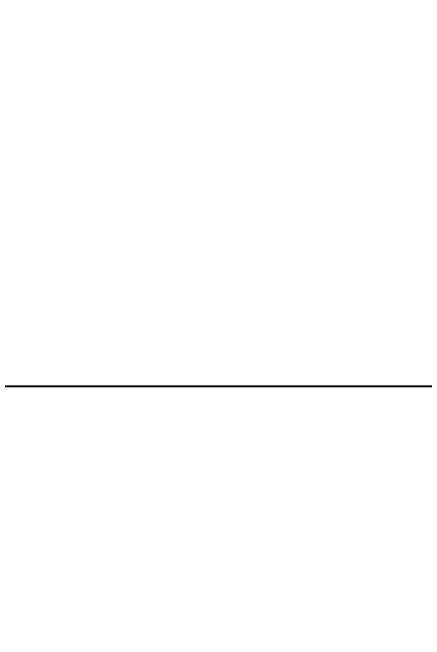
# Model space of a CAD drawing. Header units: millimetres. Extents: x 415 to 2018, y 500 to 823.
# Drawn here: x 935.87 to 948.09, y 682.02 to 700.6 of the extents above; entities that cross this region are included whole.
import ezdxf

# ---------------------------------------------------------------- set-up
doc = ezdxf.new("R2010")
doc.units = ezdxf.units.MM
doc.header["$PDSIZE"] = -1
doc.layers.get('Defpoints').update_dxf_attribs({"lineweight": 18})
doc.dimstyles.new('ISO-25', dxfattribs={"dimtxt": 2.5, "dimasz": 2.5, "dimexe": 1.25, "dimexo": 0.625, "dimtad": 1, "dimtoh": 1, "dimlfac": 10, "dimtxsty": 'Standard', "dimcen": 2.5, "dimadec": 0, "dimazin": 0, "dimtfac": 1, "dimtmove": 0, "dimatfit": 3, "dimfxl": 1, "dimarcsym": 0})

# ---------------------------------------------------------------- blocks, each defined once
blk = doc.blocks.new('*D71')
at = {"color": 0, "lineweight": -2}
for p, q in [((960.32, 689.524), (924.232, 689.524)), ((925.482, 654.274), (925.482, 687.024)), ((947.32, 651.774), (924.232, 651.774))]:
    blk.add_line(p, q, dxfattribs=at)
at = {"color": 0}
for points in [[(925.066, 687.024), (925.899, 687.024), (925.482, 689.524)], [(925.066, 654.274), (925.899, 654.274), (925.482, 651.774)]]:
    blk.add_solid(points, dxfattribs=at)
at = {"layer": 'Defpoints', "color": 0}
for p in [(925.482, 689.524), (960.945, 689.524), (947.945, 651.774)]:
    blk.add_point(p, dxfattribs=at)
at = {"color": 0, "insert": (923.607, 672.354), "char_height": 2.5, "attachment_point": 5, "rotation": 90}
blk.add_mtext('378', dxfattribs=at)
blk = doc.blocks.new('*D72')
at = {"color": 0, "lineweight": -2}
for p, q in [((960.32, 744.524), (924.358, 744.524)), ((925.608, 692.024), (925.608, 742.024)), ((960.32, 689.524), (924.358, 689.524))]:
    blk.add_line(p, q, dxfattribs=at)
at = {"color": 0}
for points in [[(925.191, 742.024), (926.024, 742.024), (925.608, 744.524)], [(925.191, 692.024), (926.024, 692.024), (925.608, 689.524)]]:
    blk.add_solid(points, dxfattribs=at)
at = {"layer": 'Defpoints', "color": 0}
for p in [(925.608, 744.524), (960.945, 744.524), (960.945, 689.524)]:
    blk.add_point(p, dxfattribs=at)
at = {"color": 0, "insert": (923.733, 716.81), "char_height": 2.5, "attachment_point": 5, "rotation": 90}
blk.add_mtext('550', dxfattribs=at)
blk = doc.blocks.new('*D75')
at = {"color": 0, "lineweight": -2}
for p, q in [((960.945, 748.649), (960.945, 763.983)), ((936.561, 739.519), (928.304, 756.447))]:
    blk.add_line(p, q, dxfattribs=at)
blk.add_arc((960.945, 689.524), 73.209, 91.95668, 114.04332, dxfattribs=at)
at = {"color": 0}
for points in [[(958.438, 763.107), (958.452, 762.273), (960.945, 762.733)], [(931.294, 756.003), (930.941, 756.759), (928.852, 755.324)]]:
    blk.add_solid(points, dxfattribs=at)
at = {"layer": 'Defpoints', "color": 0}
for p in [(949.913, 761.897), (960.945, 748.024), (936.834, 738.957), (960.945, 689.524), (960.945, 647.284)]:
    blk.add_point(p, dxfattribs=at)
at = {"color": 0, "insert": (944.055, 762.683), "char_height": 2.5, "attachment_point": 5, "rotation": 13}
blk.add_mtext('26°', dxfattribs=at)

msp = doc.modelspace()

# ---------------------------------------------------------------- dimensions: what is measured, and where the dimension line sits
dim = msp.add_angular_dim_2l(base=(949.9133, 761.8968), line1=((960.9448, 748.0238), (960.9448, 647.2845)), line2=((960.9448, 689.5238), (936.8345, 738.9573)), dimstyle='ISO-25')
dim.commit()
dim.dimension.update_dxf_attribs({"geometry": '*D75', "text_midpoint": (944.0546, 762.6834)})
dim = msp.add_linear_dim(base=(925.6076, 744.5238), p1=(960.9448, 689.5238), p2=(960.9448, 744.5238), angle=90, dimstyle='ISO-25')
dim.commit()
dim.dimension.update_dxf_attribs({"geometry": '*D72', "text_midpoint": (925.6076, 716.8104), "dimtype": 160})
dim = msp.add_linear_dim(base=(925.4823, 689.5238), p1=(947.9448, 651.7738), p2=(960.9448, 689.5238), angle=90, text='378', dimstyle='ISO-25')
dim.commit()
dim.dimension.update_dxf_attribs({"geometry": '*D71', "text_midpoint": (925.4823, 672.3536), "dimtype": 160})

doc.saveas('drawing.dxf')
